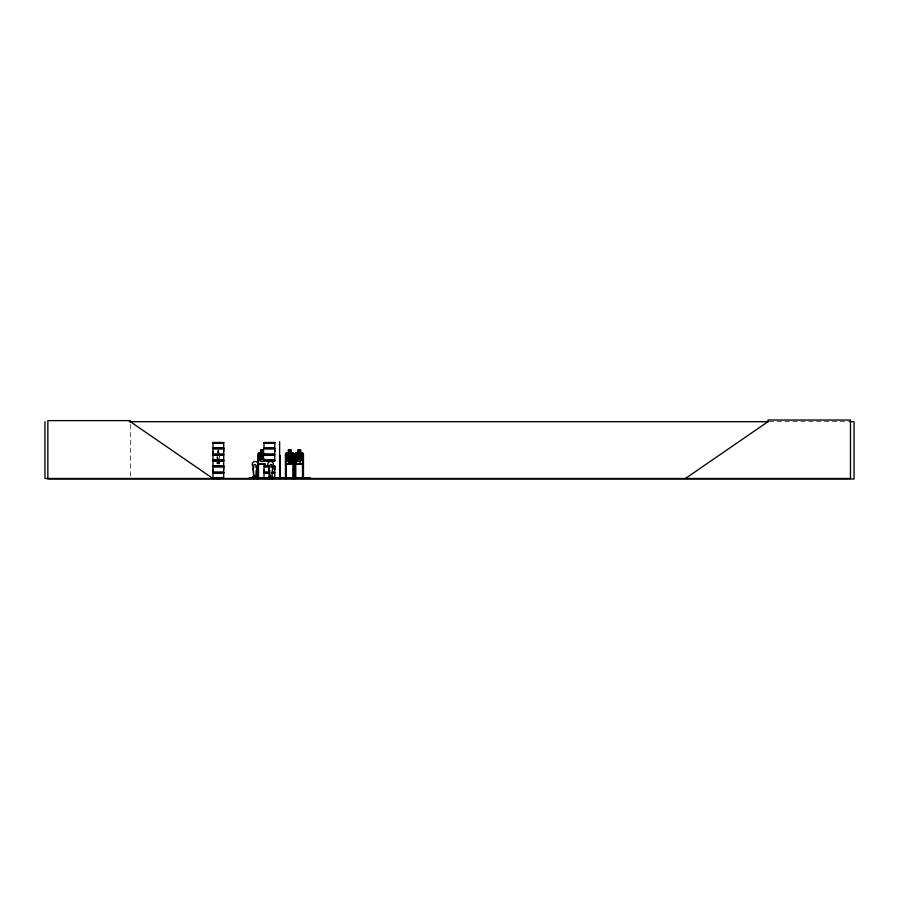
<?xml version="1.0" encoding="UTF-8"?>
<svg xmlns="http://www.w3.org/2000/svg" width="899" height="899" viewBox="0 0 899 899"><rect width="100%" height="100%" fill="white"/><g stroke="black" fill="none" stroke-linecap="round" stroke-linejoin="round"><path stroke-width="0.67" stroke-dasharray="4.5 3.37" d="M219.199 464.142L219.378 455.13L219.48 461.547M769.33 421.698L848.499 421.698M218.592 451.556L218.154 450.613M217.423 452.871L218.052 452.871M218.648 452.871L219.244 452.86M219.131 459.625L219.131 463.67M219.041 459.625L219.041 463.67M218.715 452.961L218.738 450.051L218.626 452.961M218.749 457.771L218.839 463.67M218.007 450.051L217.94 452.961M218.052 460.367L218.03 464.232M217.918 450.983L217.918 452.871M217.401 459.625L217.401 463.67M217.21 455.164L217.198 463.67M217.108 456.928L217.187 461.434M216.917 459.625L216.917 463.67M130.377 424.463L130.377 477.111"/><path stroke-width="1.35" d="M223.705 472.132L212.984 472.132L212.996 469.503M223.705 454.107L212.984 454.107L212.996 451.478M223.694 469.503L223.694 466.862M223.694 451.478L223.694 448.848M269.385 472.132L264.025 472.132L264.036 469.503M274.734 469.503L274.734 466.862L272.06 466.862M274.734 451.478L274.734 448.848L264.025 448.848M275.487 478.066L284.084 478.032M255.788 477.627L256.181 470.267A1.91 1.91 0 0 0 255.788 467.266C257.53 463.502 252.136 463.502 253.878 467.266A1.91 1.91 0 0 0 253.484 470.267L253.878 477.627L255.9 477.583M256.518 477.391L257.103 466.356A2.866 2.866 0 0 0 257.103 462.3A2.866 2.866 0 0 0 253.057 462.3A2.866 2.866 0 0 0 253.057 466.356L253.653 477.391M223.694 473.189L223.705 478.268L212.861 478.38L223.357 478.021M292.928 464.232L293.894 461.434M212.951 460.254L223.716 460.524M257.676 478.066L257.799 455.591L258.575 455.591L258.485 478.493M285.208 478.437L285.298 477.661M294.816 478.38L294.85 477.661M264.8 459.164L263.385 461.423L260.755 461.423L259.35 459.164L259.35 453.905L260.755 452.961L260.665 450.051L263.486 450.051L263.486 452.871M290.984 461.423L292.4 459.164L292.4 453.905L290.984 452.961L291.085 450.051L288.264 450.051L288.354 452.961L286.95 453.905L286.95 459.164L288.354 461.423M253.024 478.47L252.743 477.818M253.451 478.459L254.181 478.47M255.732 478.358L256.181 478.482M256.035 478.47L257.013 478.482M256.473 478.482L256.26 477.245L256.035 478.043M256.912 478.459L257.519 478.493M257.316 478.47L256.912 476.627L257.103 478.122L255.912 478.482M267.981 478.482L269.385 478.448L269.846 477.245M268.239 478.482L269.621 478.47M270.183 478.347L269.633 478.347M271.442 478.482L272.678 478.493L272.273 477.245M271.779 478.482L272.779 478.493M272.543 478.29L271.633 478.29L273.094 478.448L272.734 476.627L272.273 478.043M289.928 455.928L288.894 458.647M685.42 478.493L767.948 421.698L767.948 420.024L850.465 420.024L850.465 478.493L44.95 478.493L44.95 421.698M252.743 478.29L253.878 478.448L253.394 477.245L253.619 478.043M300.176 463.345L297.445 464.187L300.266 463.412L300.266 456.793L297.468 455.827L289.894 455.827L288.894 456.827L288.995 463.345L289.905 464.289L288.894 461.468L289.928 462.783L295.198 462.783L297.445 461.378L297.445 458.737L295.198 457.333L289.928 457.333L288.995 458.737L286.084 458.647L286.084 461.468L295.198 461.378L295.928 464.142L302.412 464.142L303.356 461.423L302.48 464.232L286.309 464.232L285.444 461.434M129.321 421.698L768.375 421.698M849.836 421.698L854.05 421.698L854.05 478.976L47.849 478.976L47.849 420.62L130.377 420.62L130.377 421.698L212.894 478.493L212.984 473.189L223.705 473.189M212.973 442.499L223.716 442.499M264.025 442.499L274.757 442.499M212.996 443.027L223.694 443.027M264.036 443.027L274.734 443.027M223.705 447.792L212.984 447.792L212.984 442.713L223.716 442.713L223.694 447.792M212.906 448.151L223.772 448.151M263.958 448.151L274.824 448.151M212.906 448.477L223.772 448.477M263.958 448.477L274.824 448.477M260.755 450.141L263.385 450.141L263.385 452.961L264.8 453.905M288.354 450.141L290.984 450.141M297.906 450.141L300.536 450.141L300.536 452.961L301.94 453.905L301.94 459.164L300.536 461.423L297.906 461.423L296.49 459.164L296.49 453.905L297.906 452.961L297.805 450.051L300.626 450.051L300.626 452.871L302.446 452.871L303.446 453.86L303.469 478.38M260.665 452.871L258.743 452.871L257.844 453.871L257.844 461.434L258.721 464.232L265.34 464.232M288.264 452.871L286.343 452.871L285.444 453.871L285.477 478.493M291.074 452.871L292.905 452.871L293.894 453.86L293.928 478.38M297.805 452.871L295.883 452.871L294.984 453.871L295.029 478.493M258.788 452.961L263.385 452.961M286.376 452.961L292.86 452.961L293.804 453.905M295.928 452.961L302.412 452.961L303.356 453.905M264.025 454.107L274.746 454.107L274.746 448.848M212.906 454.478L223.772 454.478M263.958 454.478L274.824 454.478M212.906 454.804L223.772 454.804M263.958 454.804L274.824 454.804M264.025 455.175L274.746 455.175L274.746 460.243L264.036 460.108L274.757 460.254M279.634 455.591L279.96 478.493L279.926 455.591M285.388 455.591L286.163 455.591L286.253 478.493M293.804 455.591L293.029 455.591L292.793 478.021M294.939 455.591L295.715 455.591L295.805 478.493M303.345 455.591L302.57 455.591L302.48 478.493M223.705 460.243L223.705 455.175L212.984 455.175L212.984 460.243L223.694 460.108M212.973 460.243L223.716 460.254M264.025 460.524L274.757 460.468M264.025 460.715L274.757 460.704M212.996 461.041L223.694 461.041M264.036 461.041L274.734 461.041M258.788 464.142L265.272 464.142M292.86 464.142L286.376 464.142L285.534 461.423M223.705 465.806L212.984 465.806L212.984 460.738L223.716 460.704L223.694 465.806M264.025 465.806L269.385 465.806M272.06 465.806L274.746 465.806M212.906 466.176L223.772 466.176M263.958 466.176L269.385 466.176M272.105 466.176L274.824 466.176M212.906 466.502L223.772 466.502M263.958 466.502L269.385 466.502M272.105 466.502L274.824 466.502M269.385 466.862L264.025 466.862L264.025 472.132M272.06 472.132L274.746 472.132L274.746 466.862M212.906 472.492L223.772 472.492M263.958 472.492L269.385 472.492M272.105 472.492L274.824 472.492M212.906 472.818L223.772 472.818M263.958 472.818L269.385 472.818M272.105 472.818L274.824 472.818M269.385 473.189L264.025 473.189L264.025 478.268L274.757 478.279L274.734 473.189L272.06 473.189M268.801 476.627L268.295 477.818M254.215 477.886L255.44 477.886M258.654 477.897L265.34 477.897M270.442 477.886L271.667 477.886M286.253 477.897L293.49 478.493M295.49 478.021L302.48 477.897M212.861 478.066L223.694 478.122M252.698 478.122L257.249 478.122M264.036 478.122L274.734 478.122M253.394 478.246L256.159 478.268M266.351 478.425L266.295 477.661M294.984 461.434L295.861 464.232M269.161 477.391L268.565 466.356A2.866 2.866 0 0 1 268.565 462.3A2.866 2.866 0 0 1 272.622 462.3A2.866 2.866 0 0 1 272.622 466.356L272.015 477.627L270.105 477.627L269.711 470.267A1.91 1.91 0 0 1 270.105 467.266C268.363 463.502 273.757 463.502 272.015 467.266A1.91 1.91 0 0 1 272.408 470.267M310.267 478.493L310.267 477.785L249.214 477.785L249.214 478.493M308.604 477.785L308.604 478.493M303.266 477.661L303.266 478.493M302.66 477.661L302.66 478.493M295.625 477.661L295.49 478.493M295.198 461.378L295.198 458.737L289.928 458.737L289.928 461.378M293.715 477.661L293.715 478.493M293.119 477.661L293.119 478.493M286.073 477.661L286.073 478.493M279.634 441.667L279.634 478.493M279.555 477.661L279.533 478.493M271.498 478.043L271.498 476.369L270.621 476.369L270.621 478.043M269.958 475.313L269.846 478.043M268.767 476.627L268.801 477.818M266.115 477.661L266.115 478.493M265.52 478.493L265.52 477.661L265.34 478.493M258.665 477.661L258.665 478.493M257.878 477.661L257.889 478.493M256.889 476.627L256.889 477.818M255.271 478.043L255.271 476.369L254.395 476.369L254.395 478.043M253.282 477.818L252.922 476.627L252.81 478.122M250.888 477.785L250.888 478.493M223.694 454.107L223.705 448.848L212.984 448.848L212.984 454.107M223.694 472.132L223.705 466.862L212.984 466.862L212.984 472.132M219.345 477.661L219.322 478.493M219.244 477.661L219.109 478.493M218.974 477.661L218.929 478.493M218.839 477.661L218.817 478.493M217.457 477.661L217.423 478.493M217.311 477.661L217.198 478.493L217.176 477.661M216.895 477.661L216.895 478.493M296.569 458.018L293.759 460.052C298.03 461.108 297.176 464.592 293.141 460.648C289.916 464.378 288.219 461.052 292.512 460.097C288.455 459.029 289.309 455.658 293.164 459.479L296.569 458.018M264.542 460.367L263.576 460.378L262.081 457.737C261.025 461.996 257.541 461.153 261.485 457.119C257.755 453.883 261.081 452.197 262.036 456.478C263.104 452.422 266.475 453.276 262.654 457.13L264.542 460.367M292.141 460.367L291.231 460.457L289.68 457.737C288.467 462.03 285.23 461.108 289.085 457.119C285.343 453.883 288.669 452.197 289.635 456.478C290.703 452.422 294.063 453.276 290.242 457.13L292.141 460.367M301.682 460.367L300.772 460.457L299.232 457.737C298.007 462.03 294.782 461.108 298.625 457.119C294.894 453.883 298.221 452.197 299.176 456.478C300.244 452.422 303.615 453.276 299.794 457.13L301.682 460.367M274.757 442.701L264.025 442.69L264.036 447.792L274.746 447.792L274.746 442.713M262.924 450.613L261.227 450.613L261.227 451.556L262.924 451.556L262.924 450.613M290.512 450.613L288.826 450.613L288.826 451.556L290.512 451.556L290.512 450.613M300.064 450.613L298.367 450.613L298.367 451.556L300.064 451.556L300.064 450.613M263.385 453.905L260.755 453.905L260.755 459.164L263.385 459.164L263.385 453.905M290.984 453.905L288.354 453.905L288.354 459.164L290.984 459.164L290.984 453.905M300.536 453.905L297.906 453.905L297.906 459.164L300.536 459.164L300.536 453.905M287.579 459.209L286.646 459.209L286.646 460.906L287.579 460.906L287.579 459.209"/></g></svg>
